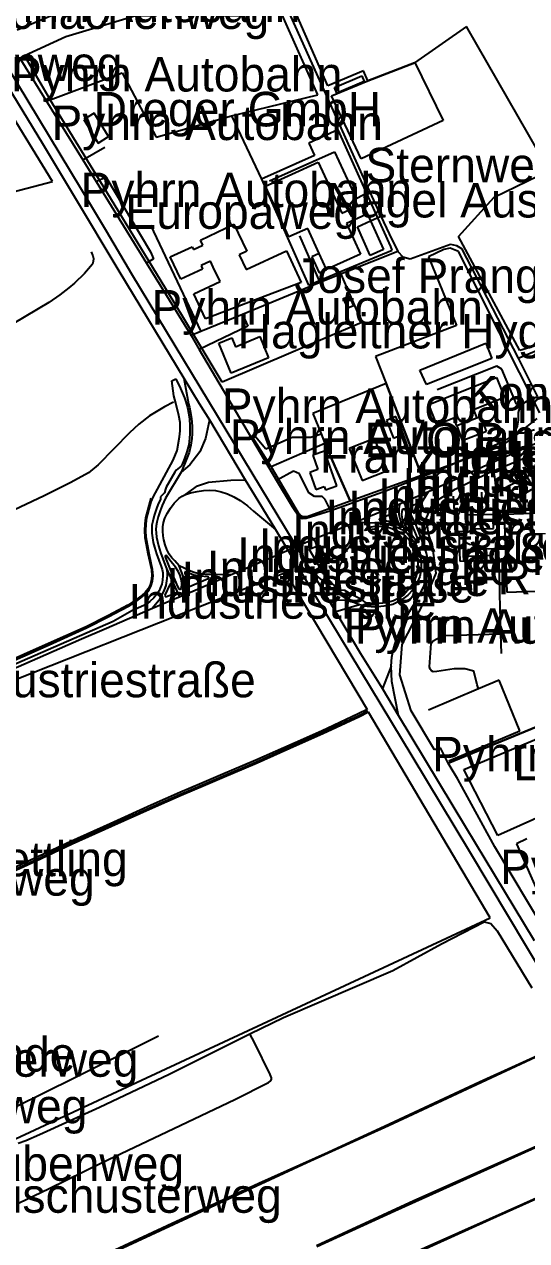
# Model space of a CAD drawing. Extents: x -3657 to 4700, y -7332 to 8131.
# Drawn here: x -472 to 159, y -4230 to -2701 of the extents above; entities that cross this region are included whole.
import ezdxf

# ---------------------------------------------------------------- set-up
doc = ezdxf.new("R2010")
doc.units = 0
for name, color, linetype in [('OSM_BUILDING_GARAGES', 9, 'CONTINUOUS'), ('OSM_BUILDING_INDUSTRIAL', 9, 'CONTINUOUS'), ('OSM_BUILDING_WAREHOUSE', 9, 'CONTINUOUS'), ('OSM_BUILDING_YES', 9, 'CONTINUOUS'), ('OSM_HIGHWAY_CYCLEWAY', 8, 'CONTINUOUS'), ('OSM_HIGHWAY_FOOTWAY', 8, 'CONTINUOUS'), ('OSM_HIGHWAY_MOTORWAY', 8, 'CONTINUOUS'), ('OSM_HIGHWAY_MOTORWAY_LINK', 8, 'CONTINUOUS'), ('OSM_HIGHWAY_SECONDARY', 8, 'CONTINUOUS'), ('OSM_HIGHWAY_SERVICE', 8, 'CONTINUOUS'), ('OSM_HIGHWAY_TRACK', 8, 'CONTINUOUS'), ('OSM_HIGHWAY_UNCLASSIFIED', 8, 'CONTINUOUS'), ('OSM_LABELS', 8, 'CONTINUOUS'), ('OSM_LANDUSE_CONSTRUCTION', 3, 'CONTINUOUS'), ('OSM_LANDUSE_FARMLAND', 3, 'CONTINUOUS'), ('OSM_LANDUSE_FOREST', 3, 'CONTINUOUS'), ('OSM_LANDUSE_GRASS', 3, 'CONTINUOUS'), ('OSM_LANDUSE_INDUSTRIAL', 3, 'CONTINUOUS')]:
    doc.layers.add(name, color=color, linetype=linetype)

msp = doc.modelspace()

# ---------------------------------------------------------------- linework, layer by layer
at = {"layer": 'OSM_BUILDING_GARAGES'}
for p, q in [((-82.395085, -2780.301934), (-48.014722, -2765.646442)), ((-48.014722, -2765.646442), (-45.034029, -2772.662842)), ((-79.414392, -2787.307214), (-82.395085, -2780.301934)), ((-45.034029, -2772.662842), (-79.414392, -2787.307214))]:
    msp.add_line(p, q, dxfattribs=at)
at = {"layer": 'OSM_BUILDING_INDUSTRIAL'}
for p, q in [((24.978134, -3135.714278), (107.76253, -3101.721989)), ((107.76253, -3101.721989), (115.331822, -3120.75856)), ((115.331822, -3120.75856), (33.26795, -3153.42763)), ((33.26795, -3153.42763), (24.978134, -3135.714278)), ((191.487399, -3315.049455), (130.78137, -3317.162159)), ((130.78137, -3317.162159), (134.16404, -3414.757946)), ((134.16404, -3414.757946), (194.877653, -3412.656362))]:
    msp.add_line(p, q, dxfattribs=at)
at = {"layer": 'OSM_BUILDING_WAREHOUSE'}
for p, q in [((80.177844, -3637.281233), (196.356623, -3588.511139)), ((122.969375, -3720.354963), (80.177844, -3637.281233)), ((232.344892, -3671.584868), (122.969375, -3720.354963))]:
    msp.add_line(p, q, dxfattribs=at)
at = {"layer": 'OSM_BUILDING_YES'}
for p, q in [((-384.408337, -2812.492865), (-397.46878, -2820.565617)), ((-366.167707, -2842.026238), (-384.408337, -2812.492865)), ((-397.46878, -2820.565617), (-379.220565, -2850.098989)), ((-379.220565, -2850.098989), (-366.167707, -2842.026238)), ((-168.835192, -2904.484428), (-102.645597, -2874.18381)), ((-102.645597, -2874.18381), (-73.301316, -2938.354402)), ((-139.718444, -2968.154643), (-168.835192, -2904.484428)), ((-73.301316, -2938.354402), (-49.38751, -2927.412822)), ((-49.38751, -2927.412822), (-43.47163, -2940.367031)), ((-43.47163, -2940.367031), (-67.332345, -2951.286372)), ((-250.815635, -2972.179899), (-208.737043, -2952.142573)), ((-208.737043, -2952.142573), (-192.551802, -2986.168221)), ((-115.97908, -2957.290898), (-139.718444, -2968.154643)), ((-101.507928, -2988.936975), (-115.97908, -2957.290898)), ((-67.332345, -2951.286372), (-49.766733, -2989.6931)), ((-288.715188, -2993.295816), (-261.350451, -2980.386085)), ((-261.350451, -2980.386085), (-259.446752, -2984.088876)), ((-259.446752, -2984.088876), (-247.599823, -2978.50689)), ((-247.599823, -2978.50689), (-250.815635, -2972.179899)), ((-275.472718, -3021.383654), (-288.715188, -2993.295816)), ((-192.551802, -2986.168221), (-202.221991, -2990.771691)), ((-202.221991, -2990.771691), (-193.492276, -3009.118854)), ((-193.492276, -3009.118854), (-142.53228, -2985.567768)), ((-142.53228, -2985.567768), (-124.147545, -3025.364433)), ((-101.507928, -2988.936975), (-110.730633, -2993.151262)), ((-110.730633, -2993.151262), (-101.485175, -3013.3665)), ((-92.270054, -3009.141093), (-101.507928, -2988.936975)), ((-92.270054, -3009.141093), (-101.507928, -2988.936975)), ((-49.766733, -2989.6931), (-92.270054, -3009.141093)), ((-248.115566, -3008.473923), (-275.472718, -3021.383654)), ((-238.164753, -2998.555336), (-250.011682, -3004.137321)), ((-250.011682, -3004.137321), (-248.115566, -3008.473923)), ((-234.630394, -3006.205547), (-238.164753, -2998.555336)), ((-226.029615, -3024.285842), (-234.630394, -3006.205547)), ((-101.485175, -3013.3665), (-92.270054, -3009.141093)), ((-259.037191, -3039.541786), (-226.029615, -3024.285842)), ((-124.147545, -3025.364433), (-244.566038, -3070.887636)), ((-244.566038, -3070.887636), (-259.037191, -3039.541786)), ((-70.904626, -3045.601909), (-63.873831, -3042.51069)), ((-65.610672, -3057.610961), (-70.904626, -3045.601909)), ((-58.587461, -3054.519742), (-65.610672, -3057.610961)), ((-63.873831, -3042.51069), (-58.587461, -3054.519742)), ((-227.781625, -3101.744228), (-211.421942, -3094.983576)), ((-212.187973, -3139.528264), (-227.781625, -3101.744228)), ((-211.421942, -3094.983576), (-206.848512, -3106.06971)), ((-206.848512, -3106.06971), (-176.283133, -3093.437967)), ((-176.283133, -3093.437967), (-165.26291, -3120.146988)), ((-165.26291, -3120.146988), (-212.187973, -3139.528264)), ((36.127292, -3178.713356), (121.285625, -3144.954576)), ((121.285625, -3144.954576), (131.213685, -3170.051271)), ((46.199457, -3204.165875), (36.127292, -3178.713356)), ((131.213685, -3170.051271), (92.34332, -3185.451768)), ((-5.405218, -3193.924822), (-17.145964, -3198.761801)), ((3.688551, -3216.052612), (-5.405218, -3193.924822)), ((92.34332, -3185.451768), (96.469267, -3195.881853)), ((101.459843, -3193.935941), (96.469267, -3195.881853)), ((108.536145, -3212.105192), (101.459843, -3193.935941)), ((-17.145964, -3198.761801), (-8.052195, -3220.878472)), ((67.435949, -3195.748419), (46.199457, -3204.165875)), ((71.22818, -3205.722604), (67.435949, -3195.748419)), ((96.469267, -3195.881853), (71.22818, -3205.722604)), ((96.469267, -3195.881853), (71.22818, -3205.722604)), ((71.22818, -3205.722604), (78.304482, -3223.902974)), ((-32.041846, -3221.389969), (-63.691804, -3234.110668)), ((-15.924866, -3261.497979), (-32.041846, -3221.389969)), ((-8.052195, -3220.878472), (3.688551, -3216.052612)), ((78.304482, -3223.902974), (108.536145, -3212.105192)), ((-95.015629, -3237.179648), (-109.683977, -3242.472527)), ((-79.315794, -3280.745821), (-95.015629, -3237.179648)), ((-63.691804, -3234.110668), (-47.574823, -3274.229798)), ((-109.683977, -3242.472527), (-103.161341, -3260.552822)), ((-103.161341, -3260.552822), (-113.468624, -3264.277852)), ((-113.468624, -3264.277852), (-105.838655, -3285.460485)), ((-47.574823, -3274.229798), (-15.924866, -3261.497979)), ((155.392947, -3262.042834), (144.137607, -3268.603335)), ((144.137607, -3268.603335), (151.175987, -3280.690223)), ((168.134842, -3283.925996), (155.392947, -3262.042834)), ((-105.838655, -3285.460485), (-95.205241, -3281.624261)), ((-95.205241, -3281.624261), (-93.650426, -3285.916385)), ((-93.650426, -3285.916385), (-79.315794, -3280.745821)), ((151.175987, -3280.690223), (140.064751, -3287.161768)), ((145.760681, -3296.958041), (168.134842, -3283.925996)), ((140.064751, -3287.161768), (145.760681, -3296.958041)), ((120.997415, -3317.13992), (84.334129, -3317.962763)), ((127.034646, -3317.006486), (120.997415, -3317.13992)), ((127.178751, -3323.155566), (127.034646, -3317.006486)), ((84.334129, -3317.962763), (84.720936, -3335.153498)), ((117.038326, -3323.389075), (121.399392, -3323.289)), ((117.288613, -3334.419612), (117.038326, -3323.389075)), ((121.399392, -3323.289), (127.178751, -3323.155566)), ((81.800919, -3342.55908), (81.065226, -3345.439029)), ((81.065226, -3345.439029), (81.125902, -3347.273745)), ((81.125902, -3347.273745), (82.043621, -3350.109216)), ((84.000413, -3339.612415), (81.800919, -3342.55908)), ((84.720936, -3335.153498), (84.000413, -3339.612415)), ((87.603032, -3337.755459), (84.000413, -3339.612415)), ((84.000413, -3339.612415), (87.603032, -3337.755459)), ((90.902272, -3337.622026), (87.603032, -3337.755459)), ((87.603032, -3337.755459), (90.902272, -3337.622026)), ((90.568556, -3334.942228), (117.288613, -3334.419612)), ((90.902272, -3337.622026), (90.568556, -3334.942228)), ((93.837459, -3338.633899), (90.902272, -3337.622026)), ((96.234149, -3340.657647), (93.837459, -3338.633899)), ((97.144284, -3342.025345), (96.234149, -3340.657647)), ((98.077173, -3344.849696), (97.144284, -3342.025345)), ((97.667612, -3348.975028), (98.077173, -3344.849696)), ((82.043621, -3350.109216), (83.841139, -3352.42207)), ((83.841139, -3352.42207), (87.223809, -3354.312384)), ((116.90939, -3360.127879), (84.774028, -3361.517815)), ((84.774028, -3361.517815), (85.115328, -3369.357058)), ((87.223809, -3354.312384), (91.084299, -3354.523654)), ((91.084299, -3354.523654), (93.882966, -3353.511781)), ((93.882966, -3353.511781), (95.126817, -3352.633341)), ((95.126817, -3352.633341), (97.038102, -3350.353845)), ((97.038102, -3350.353845), (97.667612, -3348.975028)), ((117.250691, -3367.967121), (116.90939, -3360.127879)), ((85.115328, -3369.357058), (117.250691, -3367.967121))]:
    msp.add_line(p, q, dxfattribs=at)
at = {"layer": 'OSM_HIGHWAY_CYCLEWAY'}
for p, q in [((157.531765, -3213.750877), (168.976718, -3210.137042)), ((144.22862, -3212.661167), (150.675412, -3214.106701)), ((150.675412, -3214.106701), (153.147947, -3214.284613)), ((153.147947, -3214.284613), (155.56739, -3214.151179)), ((155.56739, -3214.151179), (157.531765, -3213.750877))]:
    msp.add_line(p, q, dxfattribs=at)
at = {"layer": 'OSM_HIGHWAY_FOOTWAY'}
for p, q in [((69.271389, -3329.160092), (83.037186, -3328.704192)), ((83.037186, -3328.704192), (83.477085, -3338.077925)), ((73.791728, -3338.733975), (69.438247, -3336.43224)), ((83.477085, -3338.077925), (73.791728, -3338.733975)), ((73.791728, -3338.733975), (75.24036, -3375.761885)), ((75.24036, -3375.761885), (124.258733, -3374.33859))]:
    msp.add_line(p, q, dxfattribs=at)
at = {"layer": 'OSM_HIGHWAY_MOTORWAY'}
for p, q in [((-400.396382, -2908.498565), (-516.271782, -2716.620599)), ((-492.79029, -2778.878639), (-449.392002, -2850.7328)), ((-449.392002, -2850.7328), (-409.027499, -2917.872297)), ((-409.027499, -2917.872297), (-353.152772, -3010.564388)), ((-368.890529, -2960.804658), (-400.396382, -2908.498565)), ((-336.884102, -3014.723078), (-368.890529, -2960.804658)), ((-353.152772, -3010.564388), (-271.490876, -3145.788538)), ((-196.700503, -3247.098236), (-336.884102, -3014.723078)), ((-271.490876, -3145.788538), (-252.302189, -3177.601407)), ((-252.302189, -3177.601407), (-239.363098, -3197.950078)), ((-239.363098, -3197.950078), (-194.576853, -3273.406955)), ((-110.996089, -3389.160874), (-196.700503, -3247.098236)), ((-194.576853, -3273.406955), (-178.702576, -3299.482166)), ((-178.702576, -3299.482166), (-156.442182, -3335.942982)), ((-156.442182, -3335.942982), (-88.553668, -3448.839191)), ((-95.379683, -3414.702349), (-110.996089, -3389.160874)), ((-89.501726, -3424.609817), (-95.379683, -3414.702349)), ((-80.605153, -3439.387622), (-89.501726, -3424.609817)), ((-49.023455, -3491.927225), (-80.605153, -3439.387622)), ((-88.553668, -3448.839191), (14.739111, -3620.379605)), ((-22.174462, -3535.726907), (-49.023455, -3491.927225)), ((-2.07564, -3569.585762), (-22.174462, -3535.726907)), ((82.597287, -3710.136149), (-2.07564, -3569.585762)), ((14.739111, -3620.379605), (87.421005, -3740.648037)), ((119.040624, -3770.426039), (82.597287, -3710.136149)), ((87.421005, -3740.648037), (183.402363, -3901.080077)), ((168.794691, -3852.732523), (119.040624, -3770.426039))]:
    msp.add_line(p, q, dxfattribs=at)
at = {"layer": 'OSM_HIGHWAY_MOTORWAY_LINK'}
for p, q in [((-271.490876, -3145.788538), (-265.66601, -3178.035067)), ((-265.66601, -3178.035067), (-264.414574, -3182.060323)), ((-264.414574, -3182.060323), (-263.06454, -3188.70978)), ((-263.06454, -3188.70978), (-261.919286, -3196.104242)), ((-261.919286, -3196.104242), (-261.191178, -3205.889396)), ((-261.191178, -3205.889396), (-261.191178, -3215.552235)), ((-261.615908, -3221.345491), (-262.768746, -3229.718469)), ((-261.191178, -3215.552235), (-261.615908, -3221.345491)), ((-265.074422, -3238.958767), (-268.19922, -3247.498538)), ((-262.768746, -3229.718469), (-265.074422, -3238.958767)), ((-270.785521, -3253.814409), (-274.919053, -3263.577324)), ((-268.19922, -3247.498538), (-270.785521, -3253.814409)), ((-274.919053, -3263.577324), (-294.46421, -3296.424305)), ((-254.911244, -3287.895654), (-246.962728, -3286.650271)), ((-246.962728, -3286.650271), (-239.545125, -3286.216611)), ((-239.545125, -3286.216611), (-231.793805, -3286.961617)), ((-294.46421, -3296.424305), (-298.848028, -3305.786918)), ((-283.671521, -3302.617863), (-278.005929, -3297.046997)), ((-278.005929, -3297.046997), (-273.576603, -3293.989136)), ((-273.576603, -3293.989136), (-269.663021, -3291.998747)), ((-269.663021, -3291.998747), (-263.185891, -3289.874924)), ((-263.185891, -3289.874924), (-254.911244, -3287.895654)), ((-231.793805, -3286.961617), (-224.884361, -3288.44051)), ((-224.884361, -3288.44051), (-216.700727, -3291.06471)), ((-216.700727, -3291.06471), (-208.949408, -3294.634067)), ((-208.949408, -3294.634067), (-200.811281, -3299.226417)), ((-200.811281, -3299.226417), (-191.634082, -3305.898113)), ((10.309786, -3309.834413), (6.267268, -3300.69419)), ((25.554553, -3304.441459), (35.755654, -3287.851176)), ((-301.328147, -3312.247343), (-303.815851, -3319.808598)), ((-298.848028, -3305.786918), (-301.328147, -3312.247343)), ((-295.503281, -3321.665554), (-292.719784, -3315.872298)), ((-292.719784, -3315.872298), (-288.525576, -3309.056049)), ((-288.525576, -3309.056049), (-283.671521, -3302.617863)), ((-191.634082, -3305.898113), (-184.208895, -3312.714362)), ((-184.208895, -3312.714362), (-156.442182, -3335.942982)), ((-0.960724, -3307.043421), (-1.484052, -3310.023445)), ((-1.484052, -3310.023445), (-1.332362, -3316.884172)), ((-1.332362, -3316.884172), (-0.369136, -3322.18817)), ((-0.126433, -3303.462944), (-0.960724, -3307.043421)), ((19.441477, -3328.137098), (10.309786, -3309.834413)), ((21.064552, -3318.607693), (21.982272, -3313.314815)), ((21.982272, -3313.314815), (23.218539, -3309.311797)), ((23.218539, -3309.311797), (25.554553, -3304.441459)), ((-306.371814, -3331.228317), (-306.660024, -3335.865146)), ((-305.401003, -3326.469174), (-306.371814, -3331.228317)), ((-303.815851, -3319.808598), (-305.401003, -3326.469174)), ((-298.142673, -3337.977849), (-297.990984, -3332.462581)), ((-297.990984, -3332.462581), (-297.020173, -3326.969552)), ((-297.020173, -3326.969552), (-295.503281, -3321.665554)), ((-55.341312, -3326.369099), (-39.383605, -3326.958432)), ((-39.383605, -3326.958432), (-28.644008, -3327.481048)), ((-28.644008, -3327.481048), (-20.392114, -3327.925828)), ((-20.392114, -3327.925828), (-15.325694, -3328.937702)), ((-15.325694, -3328.937702), (-8.947162, -3330.72794)), ((-8.947162, -3330.72794), (-1.878444, -3333.552291)), ((-0.369136, -3322.18817), (1.549733, -3327.870231)), ((1.549733, -3327.870231), (7.056052, -3337.833296)), ((19.441477, -3328.137098), (21.064552, -3318.607693)), ((25.418033, -3343.181772), (19.441477, -3328.137098)), ((-306.660024, -3335.865146), (-306.462828, -3340.012717)), ((-306.462828, -3340.012717), (-305.87124, -3345.63918)), ((-305.87124, -3345.63918), (-304.892844, -3351.043253)), ((-297.573839, -3343.982375), (-298.142673, -3337.977849)), ((-296.830562, -3348.952789), (-297.573839, -3343.982375)), ((-1.878444, -3333.552291), (7.056052, -3337.833296)), ((7.056052, -3337.833296), (17.113048, -3350.598474)), ((30.408608, -3356.81427), (25.418033, -3343.181772)), ((-304.892844, -3351.043253), (-303.550394, -3356.391729)), ((-303.550394, -3356.391729), (-301.017184, -3364.564556)), ((-295.275747, -3355.046271), (-296.830562, -3348.952789)), ((-292.803213, -3360.961841), (-295.275747, -3355.046271)), ((-290.0273, -3366.832933), (-292.803213, -3360.961841)), ((17.113048, -3350.598474), (24.697509, -3364.653512)), ((33.139015, -3365.531952), (30.408608, -3356.81427)), ((-301.017184, -3364.564556), (-294.911693, -3380.532148)), ((-286.64463, -3371.302969), (-290.0273, -3366.832933)), ((-283.12544, -3375.039118), (-286.64463, -3371.302969)), ((-277.49777, -3381.57738), (-283.12544, -3375.039118)), ((24.697509, -3364.653512), (26.783236, -3375.617332)), ((26.783236, -3375.617332), (26.563287, -3385.591517)), ((35.027545, -3373.704779), (33.139015, -3365.531952)), ((35.66464, -3380.865733), (35.027545, -3373.704779)), ((-294.911693, -3380.532148), (-293.516152, -3384.935467)), ((-293.516152, -3384.935467), (-292.62877, -3389.594534)), ((-293.516152, -3384.935467), (-290.687148, -3390.539691)), ((-292.62877, -3389.594534), (-292.522588, -3393.975614)), ((-290.687148, -3390.539691), (-280.45571, -3413.256815)), ((-271.134407, -3384.568524), (-277.49777, -3381.57738)), ((-272.385843, -3394.409275), (-277.49777, -3381.57738)), ((-263.428594, -3388.015566), (-271.134407, -3384.568524)), ((-257.414116, -3390.072672), (-263.428594, -3388.015566)), ((-251.134182, -3391.495968), (-257.414116, -3390.072672)), ((-244.778403, -3392.218735), (-251.134182, -3391.495968)), ((-237.353216, -3392.263213), (-244.778403, -3392.218735)), ((-213.014679, -3392.830307), (-237.353216, -3392.263213)), ((-95.880258, -3401.225524), (-110.996089, -3389.160874)), ((26.563287, -3385.591517), (24.879536, -3395.020847)), ((33.700265, -3396.455261), (34.837934, -3390.817678)), ((34.837934, -3390.817678), (35.406769, -3386.169731)), ((35.406769, -3386.169731), (35.66464, -3380.865733)), ((-294.350443, -3406.1181), (-296.421001, -3411.700086)), ((-293.205189, -3400.402681), (-294.350443, -3406.1181)), ((-292.522588, -3393.975614), (-293.205189, -3400.402681)), ((-271.51363, -3397.900795), (-272.385843, -3394.409275)), ((-270.944795, -3401.459033), (-271.51363, -3397.900795)), ((-270.52765, -3404.917195), (-270.944795, -3401.459033)), ((-270.262193, -3408.519911), (-270.52765, -3404.917195)), ((-270.451805, -3411.789042), (-270.262193, -3408.519911)), ((-81.871758, -3412.70084), (-95.880258, -3401.225524)), ((21.034214, -3403.838604), (16.142237, -3411.477696)), ((24.879536, -3395.020847), (21.034214, -3403.838604)), ((25.903438, -3415.380638), (29.354368, -3408.353118)), ((29.354368, -3408.353118), (32.069606, -3401.903813)), ((32.069606, -3401.903813), (33.700265, -3396.455261)), ((-301.426745, -3421.885541), (-303.209094, -3424.887804)), ((-298.036491, -3415.447355), (-301.426745, -3421.885541)), ((-296.421001, -3411.700086), (-298.036491, -3415.447355)), ((-280.45571, -3413.256815), (-277.00478, -3420.428887)), ((-272.454103, -3418.505215), (-271.028224, -3414.980336)), ((-271.028224, -3414.980336), (-270.451805, -3411.789042)), ((-64.215132, -3424.854446), (-81.871758, -3412.70084)), ((10.013992, -3418.193869), (1.276692, -3424.665414)), ((16.142237, -3411.477696), (10.013992, -3418.193869)), ((12.243824, -3438.486944), (22.096039, -3422.408157)), ((22.096039, -3422.408157), (25.903438, -3415.380638)), ((-303.209094, -3424.887804), (-310.793555, -3434.850869)), ((-50.707206, -3430.492028), (-64.215132, -3424.854446)), ((-40.726055, -3432.515776), (-50.707206, -3430.492028)), ((-31.814313, -3433.30526), (-40.726055, -3432.515776)), ((-20.467958, -3432.348984), (-31.814313, -3433.30526)), ((-8.939577, -3429.980532), (-20.467958, -3432.348984)), ((1.276692, -3424.665414), (-8.939577, -3429.980532)), ((1.875865, -3458.468672), (12.243824, -3438.486944)), ((-4.108275, -3472.301321), (1.875865, -3458.468672)), ((-8.150793, -3485.711429), (-4.108275, -3472.301321)), ((-11.176993, -3507.461157), (-10.191013, -3496.463978)), ((-10.191013, -3496.463978), (-8.150793, -3485.711429)), ((-10.137922, -3526.686759), (-11.176993, -3507.461157)), ((-2.07564, -3569.585762), (-10.137922, -3526.686759))]:
    msp.add_line(p, q, dxfattribs=at)
at = {"layer": 'OSM_HIGHWAY_SECONDARY'}
for p, q in [((148.650361, -3120.614007), (186.587837, -3104.424025)), ((148.650361, -3120.614007), (172.8903, -3168.994919)), ((113.572227, -3252.457831), (176.720453, -3224.603502)), ((35.755654, -3287.851176), (113.572227, -3252.457831)), ((-0.126433, -3303.462944), (6.267268, -3300.69419)), ((6.267268, -3300.69419), (10.264279, -3298.94843)), ((10.264279, -3298.94843), (35.755654, -3287.851176)), ((-55.341312, -3326.369099), (-11.601723, -3308.222087)), ((-11.601723, -3308.222087), (-0.126433, -3303.462944)), ((-75.523563, -3334.519687), (-55.341312, -3326.369099)), ((-112.080667, -3349.286373), (-75.523563, -3334.519687)), ((-159.051236, -3369.724001), (-112.080667, -3349.286373)), ((-196.412293, -3385.702712), (-172.619838, -3375.717407)), ((-172.619838, -3375.717407), (-159.051236, -3369.724001)), ((-260.167275, -3413.212337), (-213.014679, -3392.830307)), ((-213.014679, -3392.830307), (-196.412293, -3385.702712)), ((-310.793555, -3434.850869), (-282.336656, -3422.708383)), ((-282.336656, -3422.708383), (-277.00478, -3420.428887)), ((-277.00478, -3420.428887), (-272.454103, -3418.505215)), ((-272.454103, -3418.505215), (-260.167275, -3413.212337)), ((-371.893976, -3461.015036), (-310.793555, -3434.850869)), ((-400.358459, -3473.435509), (-371.893976, -3461.015036)), ((-489.999208, -3512.520526), (-400.358459, -3473.435509))]:
    msp.add_line(p, q, dxfattribs=at)
at = {"layer": 'OSM_HIGHWAY_SERVICE'}
for p, q in [((-398.651955, -2871.314981), (-370.688046, -2855.202836)), ((-164.170748, -2897.679298), (-82.175136, -2861.296318)), ((-82.175136, -2861.296318), (-55.121362, -2919.707013)), ((-381.814451, -2898.535499), (-369.831002, -2892.442017)), ((-369.831002, -2892.442017), (-313.478454, -2986.668598)), ((-55.121362, -2919.707013), (-38.177676, -2911.122765)), ((-46.983235, -2926.423187), (-36.956577, -2947.750374)), ((-53.60447, -2955.389465), (-36.956577, -2947.750374)), ((-36.956577, -2947.750374), (-24.207098, -2941.901521)), ((-36.956577, -2947.750374), (-20.832013, -2983.833127)), ((-313.478454, -2953.299001), (-250.239215, -3086.933063)), ((-37.563334, -2991.316546), (-53.60447, -2955.389465)), ((-126.324286, -2966.731348), (-100.726729, -3025.253238)), ((-309.815159, -2995.430758), (-318.393185, -3001.068341)), ((-313.478454, -2986.668598), (-309.815159, -2995.430758)), ((-2.834086, -2986.524045), (-100.726729, -3025.253238)), ((-20.832013, -2983.833127), (-37.563334, -2991.316546)), ((-101.644448, -3025.620181), (-198.096044, -3065.416845)), ((-100.726729, -3025.253238), (-101.644448, -3025.620181)), ((-198.096044, -3065.416845), (-250.239215, -3086.933063)), ((-198.096044, -3065.416845), (-191.315535, -3080.294726)), ((-250.239215, -3086.933063), (-262.465367, -3091.981313)), ((-191.315535, -3080.294726), (-252.233929, -3109.394439)), ((121.801368, -3130.710506), (46.533173, -3160.22164)), ((127.906859, -3134.168668), (121.801368, -3130.710506)), ((146.42053, -3178.335293), (127.906859, -3134.168668)), ((153.640937, -3178.168501), (146.42053, -3178.335293)), ((-239.363098, -3197.950078), (-244.528116, -3221.467805)), ((-244.528116, -3221.467805), (-251.551327, -3238.24712)), ((-251.551327, -3238.24712), (-264.232547, -3254.726208)), ((-264.232547, -3254.726208), (-274.919053, -3263.577324)), ((113.572227, -3252.457831), (116.954897, -3261.787086)), ((-133.908747, -3262.598809), (-155.395526, -3274.196439)), ((-126.384961, -3265.656669), (-133.908747, -3262.598809)), ((-114.477357, -3289.830446), (-126.384961, -3265.656669)), ((116.954897, -3261.787086), (118.866181, -3269.826479)), ((118.866181, -3269.826479), (120.997415, -3288.885289)), ((120.997415, -3288.885289), (174.498206, -3261.520218)), ((-269.663021, -3291.998747), (-254.342409, -3280.912613)), ((-254.342409, -3280.912613), (-240.751054, -3276.275785)), ((-240.751054, -3276.275785), (-212.741638, -3273.662704)), ((-212.741638, -3273.662704), (-194.576853, -3273.406955)), ((-107.272119, -3294.256004), (-114.477357, -3289.830446)), ((-97.708113, -3294.456155), (-107.272119, -3294.256004)), ((-94.143416, -3298.225663), (-97.708113, -3294.456155)), ((-86.83958, -3312.347419), (-94.143416, -3298.225663)), ((68.505358, -3312.881154), (67.28426, -3293.744508)), ((86.617052, -3312.391897), (85.995126, -3289.474622)), ((103.492478, -3311.935998), (102.680941, -3288.86305)), ((120.997415, -3288.885289), (120.671283, -3311.546815)), ((51.235539, -3314.482361), (50.401249, -3303.718692)), ((68.505358, -3312.881154), (51.235539, -3314.482361)), ((51.235539, -3314.482361), (52.433884, -3336.287686)), ((86.617052, -3312.391897), (68.505358, -3312.881154)), ((69.271389, -3329.160092), (68.505358, -3312.881154)), ((103.492478, -3311.935998), (86.617052, -3312.391897)), ((120.671283, -3311.546815), (103.492478, -3311.935998)), ((120.671283, -3311.546815), (120.997415, -3317.13992)), ((120.997415, -3317.13992), (121.399392, -3323.289)), ((69.438247, -3336.43224), (69.271389, -3329.160092)), ((121.399392, -3323.289), (124.258733, -3374.33859)), ((124.258733, -3374.33859), (125.032348, -3416.603782)), ((125.032348, -3416.603782), (126.443058, -3467.130757)), ((-64.215132, -3424.854446), (-89.501726, -3424.609817)), ((-50.707206, -3430.492028), (-80.605153, -3439.387622)), ((51.068681, -3470.533321), (56.044088, -3469.176743)), ((56.044088, -3469.176743), (126.443058, -3467.130757)), ((126.443058, -3467.130757), (127.12566, -3491.526924)), ((37.052597, -3508.417433), (39.085232, -3478.906299)), ((39.085232, -3478.906299), (41.459169, -3475.626049)), ((41.459169, -3475.626049), (46.320808, -3473.024088)), ((46.320808, -3473.024088), (51.068681, -3470.533321)), ((-11.176993, -3507.461157), (-22.174462, -3535.726907)), ((37.841381, -3511.241784), (37.052597, -3508.417433)), ((39.767834, -3513.621355), (37.841381, -3511.241784)), ((41.572936, -3514.633229), (39.767834, -3513.621355)), ((46.093275, -3514.410839), (41.572936, -3514.633229)), ((67.906185, -3511.019394), (46.093275, -3514.410839)), ((81.247253, -3510.908199), (67.906185, -3511.019394)), ((92.5481, -3513.95494), (81.247253, -3510.908199)), ((97.1367, -3531.090078), (92.5481, -3513.95494)), ((98.646007, -3535.982655), (97.1367, -3531.090078)), ((124.493852, -3525.330181), (98.646007, -3535.982655)), ((150.576814, -3588.811365), (124.493852, -3525.330181)), ((98.646007, -3535.982655), (35.641887, -3562.880708)), ((61.140846, -3626.450848), (150.576814, -3588.811365)), ((159.44305, -3724.780521), (146.170242, -3730.696091)), ((146.170242, -3730.696091), (188.408108, -3825.701037))]:
    msp.add_line(p, q, dxfattribs=at)
at = {"layer": 'OSM_HIGHWAY_TRACK'}
for p, q in [((-387.95028, -2986.979944), (-386.160348, -2991.88364)), ((-386.160348, -2991.88364), (-385.303303, -2995.330683)), ((-385.303303, -2995.330683), (-385.34881, -2999.011235)), ((-386.221023, -3002.247007), (-396.596566, -3013.855758)), ((-385.34881, -2999.011235), (-386.221023, -3002.247007)), ((-409.004745, -3026.165036), (-416.270659, -3032.080606)), ((-396.596566, -3013.855758), (-409.004745, -3026.165036)), ((-427.617013, -3041.020678), (-441.291797, -3050.505605)), ((-416.270659, -3032.080606), (-427.617013, -3041.020678)), ((-441.291797, -3050.505605), (-485.539545, -3076.758728)), ((-284.710592, -3175.855646), (-296.102453, -3181.559946)), ((-314.81332, -3192.957426), (-328.04062, -3203.343032)), ((-296.102453, -3181.559946), (-314.81332, -3192.957426)), ((-328.04062, -3203.343032), (-339.842042, -3214.495883)), ((-339.842042, -3214.495883), (-379.417761, -3254.337026)), ((-379.417761, -3254.337026), (-391.287443, -3264.433525)), ((-391.287443, -3264.433525), (-413.555422, -3276.753923)), ((-413.555422, -3276.753923), (-447.169755, -3293.344206)), ((-447.169755, -3293.344206), (-558.395881, -3345.739255)), ((-313.190245, -3296.557739), (-319.697713, -3320.987265)), ((-320.71403, -3328.726431), (-321.062916, -3337.488592)), ((-319.697713, -3320.987265), (-320.71403, -3328.726431)), ((-321.062916, -3337.488592), (-320.448574, -3345.839331)), ((-320.448574, -3345.839331), (-316.648759, -3366.176883)), ((-316.648759, -3366.176883), (-312.378707, -3386.125253)), ((-311.70369, -3393.875539), (-312.515228, -3400.391562)), ((-312.378707, -3386.125253), (-311.70369, -3393.875539)), ((-314.001782, -3405.46205), (-316.588083, -3410.565897)), ((-312.515228, -3400.391562), (-314.001782, -3405.46205)), ((-332.045216, -3424.409666), (-341.814002, -3430.714418)), ((-324.377325, -3418.894397), (-332.045216, -3424.409666)), ((-320.312054, -3415.024814), (-324.377325, -3418.894397)), ((-316.588083, -3410.565897), (-320.312054, -3415.024814)), ((-341.814002, -3430.714418), (-367.244701, -3444.157885)), ((-367.244701, -3444.157885), (-394.503255, -3457.990534)), ((-394.503255, -3457.990534), (-441.496578, -3479.162048)), ((-441.496578, -3479.162048), (-531.000806, -3518.647366)), ((-97.943231, -3591.001905), (-51.56425, -3569.530165)), ((-51.56425, -3569.530165), (-40.536443, -3563.92594)), ((-130.799118, -3605.757472), (-97.943231, -3591.001905)), ((-180.333235, -3627.740709), (-130.799118, -3605.757472)), ((-224.785763, -3646.677205), (-180.333235, -3627.740709)), ((-248.176242, -3656.551314), (-224.785763, -3646.677205)), ((-311.953978, -3684.327807), (-275.844357, -3668.349096)), ((-275.844357, -3668.349096), (-248.176242, -3656.551314)), ((-363.422132, -3707.434113), (-311.953978, -3684.327807)), ((-412.857652, -3729.728695), (-363.422132, -3707.434113)), ((-458.933254, -3751.300511), (-412.857652, -3729.728695)), ((-501.959904, -3771.04873), (-458.933254, -3751.300511)), ((52.145675, -3856.479792), (105.843661, -3828.947928)), ((105.843661, -3828.947928), (114.186569, -3830.949437)), ((114.186569, -3830.949437), (122.256436, -3840.067421)), ((122.256436, -3840.067421), (165.609217, -3911.910463)), ((-8.909239, -3890.171855), (52.145675, -3856.479792)), ((-146.574797, -3949.116286), (-8.909239, -3890.171855)), ((-188.767156, -3969.687347), (-146.574797, -3949.116286)), ((-303.626239, -3972.711849), (-409.611502, -4025.229213)), ((-290.209327, -4020.447831), (-188.767156, -3969.687347)), ((-182.692003, -3980.717884), (-188.767156, -3969.687347)), ((-162.957234, -4020.925969), (-182.692003, -3980.717884)), ((207.407183, -3981.340575), (99.844352, -4030.54433)), ((-377.559568, -4061.979136), (-290.209327, -4020.447831)), ((-409.611502, -4025.229213), (-483.051842, -4061.867941)), ((-207.50836, -4052.271819), (-165.19465, -4031.00023)), ((-165.19465, -4031.00023), (-162.449075, -4028.865287)), ((-161.53894, -4024.795553), (-162.957234, -4020.925969)), ((-162.449075, -4028.865287), (-161.432757, -4026.519074)), ((-161.432757, -4026.519074), (-161.53894, -4024.795553)), ((99.844352, -4030.54433), (-13.26272, -4083.261845)), ((-452.842932, -4096.327249), (-377.559568, -4061.979136)), ((-284.308616, -4088.810472), (-207.50836, -4052.271819)), ((-470.3327, -4103.699473), (-452.842932, -4096.327249)), ((-375.170463, -4131.720594), (-284.308616, -4088.810472)), ((-13.26272, -4083.261845), (-90.434614, -4118.733027)), ((-479.737432, -4107.024201), (-470.3327, -4103.699473)), ((17.454348, -4179.356501), (178.775842, -4107.591295)), ((-90.434614, -4118.733027), (-177.23119, -4157.773566)), ((112.586247, -4202.207058), (292.284891, -4121.145957)), ((-440.639534, -4163.933764), (-375.170463, -4131.720594)), ((-177.23119, -4157.773566), (-280.850102, -4205.66522)), ((-506.859466, -4195.691036), (-440.639534, -4163.933764)), ((-104.807169, -4235.543297), (17.454348, -4179.356501)), ((-6.823512, -4255.335994), (112.586247, -4202.207058)), ((-280.850102, -4205.66522), (-376.361224, -4250.143191))]:
    msp.add_line(p, q, dxfattribs=at)
at = {"layer": 'OSM_HIGHWAY_UNCLASSIFIED'}
for p, q in [((-182.94229, -2590.058534), (-38.177676, -2911.122765)), ((-395.201026, -2672.009195), (-481.110219, -2708.247621)), ((-478.683192, -2741.950804), (-398.651955, -2871.314981)), ((-398.651955, -2871.314981), (-381.814451, -2898.535499)), ((-381.814451, -2898.535499), (-318.393185, -3001.068341)), ((-38.177676, -2911.122765), (-35.780986, -2916.437882)), ((-35.780986, -2916.437882), (-24.207098, -2941.901521)), ((-24.207098, -2941.901521), (-13.535761, -2964.040431)), ((-13.535761, -2964.040431), (-2.834086, -2986.524045)), ((12.880918, -2995.797702), (63.378262, -2977.305985)), ((63.378262, -2977.305985), (70.87171, -2978.662563)), ((70.87171, -2978.662563), (77.356424, -2982.721178)), ((-2.834086, -2986.524045), (3.453433, -2993.028948)), ((3.453433, -2993.028948), (12.880918, -2995.797702)), ((77.356424, -2982.721178), (148.650361, -3120.614007)), ((-318.393185, -3001.068341), (-302.071424, -3027.454897)), ((-302.071424, -3027.454897), (-262.465367, -3091.981313)), ((-262.465367, -3091.981313), (-252.233929, -3109.394439)), ((-252.233929, -3109.394439), (-155.395526, -3274.196439)), ((153.640937, -3178.168501), (150.243098, -3182.849807)), ((158.836293, -3174.999445), (153.640937, -3178.168501)), ((172.8903, -3168.994919), (158.836293, -3174.999445)), ((148.620023, -3188.954409), (148.354567, -3198.528292)), ((150.243098, -3182.849807), (148.620023, -3188.954409)), ((147.201729, -3205.789321), (144.22862, -3212.661167)), ((148.354567, -3198.528292), (147.201729, -3205.789321)), ((133.80757, -3222.868861), (126.177602, -3226.83852)), ((137.486034, -3220.344736), (133.80757, -3222.868861)), ((140.754937, -3217.097845), (137.486034, -3220.344736)), ((144.22862, -3212.661167), (140.754937, -3217.097845)), ((126.177602, -3226.83852), (53.859763, -3259.396395)), ((53.859763, -3259.396395), (-16.865339, -3287.239604)), ((-155.395526, -3274.196439), (-135.516653, -3306.932226)), ((-16.865339, -3287.239604), (-86.83958, -3312.347419)), ((-135.516653, -3306.932226), (-126.749015, -3319.797479)), ((-86.83958, -3312.347419), (-117.973794, -3322.065855)), ((-122.327275, -3322.277126), (-126.749015, -3319.797479)), ((-117.973794, -3322.065855), (-122.327275, -3322.277126))]:
    msp.add_line(p, q, dxfattribs=at)
at = {"layer": 'OSM_LANDUSE_CONSTRUCTION'}
for p, q in [((-40.589534, -2771.862239), (18.197626, -2749.26743)), ((18.197626, -2749.26743), (18.584433, -2749.011681)), ((18.584433, -2749.011681), (54.056959, -2821.644207)), ((-85.99012, -2790.654181), (-40.589534, -2771.862239)), ((-48.682155, -2869.791611), (-85.99012, -2790.654181)), ((54.056959, -2821.644207), (-48.682155, -2869.791611))]:
    msp.add_line(p, q, dxfattribs=at)
at = {"layer": 'OSM_LANDUSE_FARMLAND'}
for p, q in [((-436.612185, -2898.546619), (-539.700184, -2730.275336)), ((-501.793046, -2915.726235), (-436.612185, -2898.546619)), ((-758.997299, -3633.778593), (-143.753378, -3389.750207)), ((-143.753378, -3389.750207), (-41.469332, -3562.068985)), ((-41.469332, -3562.068985), (-52.466801, -3567.66209)), ((-52.466801, -3567.66209), (-98.80786, -3589.111591)), ((-50.752713, -3571.186969), (-97.177201, -3592.680948)), ((-39.694568, -3565.571625), (-50.752713, -3571.186969)), ((113.420538, -3823.710647), (-39.694568, -3565.571625)), ((-98.80786, -3589.111591), (-131.640993, -3603.867158)), ((-131.640993, -3603.867158), (-181.159941, -3625.839275)), ((-130.048256, -3607.447635), (-179.597542, -3629.441991)), ((-97.177201, -3592.680948), (-130.048256, -3607.447635)), ((-181.159941, -3625.839275), (-225.589716, -3644.764652)), ((-179.597542, -3629.441991), (-224.065239, -3648.378487)), ((-225.589716, -3644.764652), (-248.987779, -3654.638761)), ((-224.065239, -3648.378487), (-247.455718, -3658.252597)), ((-276.671063, -3666.447663), (-312.795853, -3682.437493)), ((-248.987779, -3654.638761), (-276.671063, -3666.447663)), ((-247.455718, -3658.252597), (-275.108664, -3670.050378)), ((-312.795853, -3682.437493), (-364.271592, -3705.543799)), ((-275.108664, -3670.050378), (-311.203116, -3686.01797)), ((-311.203116, -3686.01797), (-362.663686, -3709.124276)), ((-364.271592, -3705.543799), (-413.72228, -3727.838382)), ((-362.663686, -3709.124276), (-412.084037, -3731.407739)), ((-413.72228, -3727.838382), (-459.805467, -3749.421317)), ((-412.084037, -3731.407739), (-458.159639, -3752.979555)), ((-459.805467, -3749.421317), (-502.832117, -3769.169536)), ((-458.159639, -3752.979555), (-501.178704, -3772.727774)), ((-616.356335, -4163.455626), (113.420538, -3823.710647)), ((205.321457, -3982.597078), (-14.582416, -4085.218876)), ((-14.582416, -4085.218876), (-117.093996, -4131.82067)), ((-6.588394, -4192.321829), (178.055318, -4108.769961)), ((178.055318, -4108.769961), (115.771721, -4136.279586)), ((290.60114, -4123.136346), (113.041315, -4203.230052)), ((113.041315, -4203.230052), (290.60114, -4123.136346)), ((-117.093996, -4131.82067), (-439.145395, -4280.899708)), ((115.771721, -4136.279586), (-6.588394, -4192.321829)), ((-140.150759, -4317.182612), (113.041315, -4203.230052)), ((-6.588394, -4192.321829), (-104.321763, -4237.088907)), ((-104.321763, -4237.088907), (-6.588394, -4192.321829)), ((113.041315, -4203.230052), (-6.368445, -4256.358987))]:
    msp.add_line(p, q, dxfattribs=at)
at = {"layer": 'OSM_LANDUSE_FOREST'}
for p, q in [((-103.115834, -2789.408798), (-188.774741, -2597.197248)), ((-90.768331, -2778.233708), (-172.286122, -2590.992571)), ((-327.919269, -2688.844107), (-420.017383, -2716.587241)), ((83.53776, -2703.744227), (18.197626, -2749.26743)), ((187.520726, -2884.558297), (83.53776, -2703.744227)), ((-420.017383, -2716.587241), (-472.008866, -2740.360716)), ((-472.008866, -2740.360716), (-439.592878, -2795.746909)), ((18.197626, -2749.26743), (-40.589534, -2771.862239)), ((-439.592878, -2795.746909), (-349.208852, -2761.665664)), ((-349.208852, -2761.665664), (-306.576594, -2842.582212)), ((-45.883488, -2759.441766), (-90.768331, -2778.233708)), ((-40.589534, -2771.862239), (-45.883488, -2759.441766)), ((-211.672229, -2816.062222), (-103.115834, -2789.408798)), ((-306.576594, -2842.582212), (-211.672229, -2816.062222)), ((118.198749, -2917.994611), (187.520726, -2884.558297)), ((73.632454, -2967.543071), (118.198749, -2917.994611)), ((150.675412, -3111.006765), (73.632454, -2967.543071)), ((202.977858, -3094.705589), (150.675412, -3111.006765)), ((-185.028017, -3220.644963), (-181.569502, -3218.821366)), ((-161.96367, -3256.87227), (-185.028017, -3220.644963)), ((-181.569502, -3218.821366), (-168.546982, -3234.488731)), ((-168.546982, -3234.488731), (-135.387717, -3219.83324)), ((-135.387717, -3219.83324), (-111.997238, -3219.83324)), ((-111.997238, -3219.83324), (-99.262927, -3215.596713)), ((-99.262927, -3215.596713), (-94.333028, -3227.894872)), ((-94.333028, -3227.894872), (-161.96367, -3256.87227))]:
    msp.add_line(p, q, dxfattribs=at)
at = {"layer": 'OSM_LANDUSE_GRASS'}
for p, q in [((-286.538448, -3148.790801), (-281.775406, -3146.455708)), ((-284.096251, -3167.716178), (-286.538448, -3148.790801)), ((-281.775406, -3146.455708), (-275.958124, -3158.46476)), ((-275.958124, -3158.46476), (-270.876535, -3170.373736)), ((-281.858835, -3176.87864), (-284.096251, -3167.716178)), ((-277.793564, -3192.345854), (-281.858835, -3176.87864)), ((-270.876535, -3170.373736), (-269.04868, -3175.155118)), ((-269.04868, -3175.155118), (-267.114642, -3182.683015)), ((-276.367685, -3201.508316), (-277.793564, -3192.345854)), ((-267.114642, -3182.683015), (-265.787361, -3189.199038)), ((-265.787361, -3189.199038), (-264.672445, -3196.426708)), ((-276.367685, -3211.882803), (-276.367685, -3201.508316)), ((-264.672445, -3196.426708), (-263.959506, -3205.989471)), ((-263.959506, -3205.989471), (-263.959506, -3215.45216)), ((-280.175084, -3236.334567), (-276.982026, -3219.210548)), ((-276.982026, -3219.210548), (-276.367685, -3211.882803)), ((-264.369067, -3221.056384), (-265.483983, -3229.195853)), ((-263.959506, -3215.45216), (-264.369067, -3221.056384)), ((-285.051893, -3248.743921), (-280.175084, -3236.334567)), ((-267.721399, -3238.147044), (-270.777937, -3246.497783)), ((-265.483983, -3229.195853), (-267.721399, -3238.147044)), ((-310.141291, -3295.134444), (-285.051893, -3248.743921)), ((-274.926637, -3256.105025), (-281.252078, -3261.053199)), ((-273.318731, -3252.70246), (-274.926637, -3256.105025)), ((-270.777937, -3246.497783), (-273.318731, -3252.70246)), ((-282.981335, -3263.799714), (-293.758855, -3282.72509)), ((-281.252078, -3261.053199), (-282.981335, -3263.799714)), ((-294.471794, -3284.960108), (-296.102453, -3289.541339)), ((-293.758855, -3282.72509), (-294.471794, -3284.960108)), ((-318.135314, -3321.29861), (-312.788268, -3301.239046)), ((-312.788268, -3301.239046), (-310.141291, -3295.134444)), ((-301.024769, -3297.925437), (-303.732421, -3303.707573)), ((-296.102453, -3289.541339), (-301.085444, -3294.834218)), ((-301.085444, -3294.834218), (-301.024769, -3297.925437)), ((-306.326307, -3310.468224), (-308.920193, -3318.363064)), ((-303.732421, -3303.707573), (-306.326307, -3310.468224)), ((-6.793175, -3314.693632), (-26.330747, -3322.84422)), ((-5.678259, -3314.815946), (-6.793175, -3314.693632)), ((-5.177684, -3316.639543), (-5.678259, -3314.815946)), ((-3.69113, -3321.787868), (-5.177684, -3316.639543)), ((2.391608, -3312.225104), (2.042723, -3317.340071)), ((2.042723, -3317.340071), (2.732909, -3322.577352)), ((3.506524, -3310.390388), (2.391608, -3312.225104)), ((5.759109, -3310.379269), (3.506524, -3310.390388)), ((7.101559, -3311.524576), (5.759109, -3310.379269)), ((13.616611, -3326.224546), (7.101559, -3311.524576)), ((14.337135, -3306.943345), (14.246121, -3307.743949)), ((14.246121, -3307.743949), (16.984112, -3315.004978)), ((14.913554, -3306.365132), (14.337135, -3306.943345)), ((21.102474, -3303.629737), (14.913554, -3306.365132)), ((16.984112, -3315.004978), (17.583284, -3315.505355)), ((17.583284, -3315.505355), (18.167288, -3315.060575)), ((18.167288, -3315.060575), (18.804383, -3312.514211)), ((18.804383, -3312.514211), (19.600751, -3309.600904)), ((19.600751, -3309.600904), (20.488133, -3306.798792)), ((20.488133, -3306.798792), (21.79266, -3304.007799)), ((21.610633, -3303.674214), (21.102474, -3303.629737)), ((21.79266, -3304.007799), (21.610633, -3303.674214)), ((-319.470179, -3337.466353), (-319.128878, -3328.859865)), ((-319.128878, -3328.859865), (-318.135314, -3321.29861)), ((-311.643015, -3330.527789), (-311.969147, -3335.831787)), ((-310.588775, -3325.323867), (-311.643015, -3330.527789)), ((-308.920193, -3318.363064), (-310.588775, -3325.323867)), ((-41.818217, -3333.696845), (-33.54357, -3332.017801)), ((-33.54357, -3332.017801), (-26.732723, -3331.506305)), ((-26.732723, -3331.506305), (-19.231691, -3331.884367)), ((-26.330747, -3322.84422), (-26.338331, -3323.600345)), ((-26.338331, -3323.600345), (-21.28708, -3324.089603)), ((-21.28708, -3324.089603), (-16.774326, -3324.712295)), ((-19.231691, -3331.884367), (-12.216064, -3333.518933)), ((-16.774326, -3324.712295), (-12.966926, -3325.501779)), ((-12.966926, -3325.501779), (-8.886486, -3326.613728)), ((-8.886486, -3326.613728), (-5.701012, -3327.65896)), ((-5.701012, -3327.65896), (-2.727903, -3328.826507)), ((-1.893612, -3327.747916), (-3.69113, -3321.787868)), ((-2.727903, -3328.826507), (-1.916366, -3328.915463)), ((-1.916366, -3328.915463), (-1.893612, -3327.747916)), ((2.732909, -3322.577352), (5.106845, -3328.526281)), ((5.106845, -3328.526281), (9.164532, -3334.953347)), ((24.212104, -3351.365719), (13.616611, -3326.224546)), ((-318.871006, -3345.63918), (-319.470179, -3337.466353)), ((-315.08636, -3365.865537), (-318.871006, -3345.63918)), ((-311.969147, -3335.831787), (-311.756782, -3340.424138)), ((-311.756782, -3340.424138), (-311.127271, -3346.384186)), ((-311.127271, -3346.384186), (-310.080616, -3352.166322)), ((-44.412103, -3337.266202), (-41.818217, -3333.696845)), ((-31.966002, -3335.431486), (-44.412103, -3337.266202)), ((-28.47715, -3335.153498), (-31.966002, -3335.431486)), ((-31.435089, -3354.256787), (-23.706523, -3346.29523)), ((-23.706523, -3346.29523), (-28.47715, -3335.153498)), ((-12.216064, -3333.518933), (-0.005082, -3339.011962)), ((-0.005082, -3339.011962), (6.707167, -3343.993495)), ((6.707167, -3343.993495), (13.320817, -3350.820863)), ((9.164532, -3334.953347), (17.5757, -3345.939406)), ((17.5757, -3345.939406), (21.830583, -3351.977291)), ((-310.080616, -3352.166322), (-308.662321, -3357.826144)), ((-308.662321, -3357.826144), (-306.030513, -3366.299197)), ((-114.029874, -3360.383627), (-101.212134, -3355.624484)), ((-95.720984, -3392.029703), (-114.029874, -3360.383627)), ((-101.212134, -3355.624484), (-95.076305, -3368.578693)), ((-69.387734, -3364.720229), (-63.251905, -3356.525163)), ((-63.251905, -3356.525163), (-53.255585, -3359.260558)), ((-53.255585, -3359.260558), (-42.341545, -3358.12637)), ((-42.341545, -3358.12637), (-31.435089, -3354.256787)), ((13.320817, -3350.820863), (17.992845, -3359.060407)), ((17.992845, -3359.060407), (21.352762, -3368.834441)), ((21.830583, -3351.977291), (24.212104, -3351.365719)), ((-310.801139, -3385.880624), (-315.08636, -3365.865537)), ((-306.030513, -3366.299197), (-299.925022, -3382.277908)), ((-293.713348, -3368.233989), (-295.465359, -3369.279221)), ((-295.465359, -3369.279221), (-288.692435, -3386.236448)), ((-289.04132, -3374.549861), (-293.713348, -3368.233989)), ((-282.147044, -3383.200826), (-289.04132, -3374.549861)), ((-95.076305, -3368.578693), (-90.525628, -3374.038364)), ((-90.525628, -3374.038364), (-80.756842, -3371.314088)), ((-80.756842, -3371.314088), (-69.387734, -3364.720229)), ((21.352762, -3368.834441), (22.475262, -3376.97391)), ((22.475262, -3376.97391), (21.967103, -3384.913228)), ((-310.952829, -3400.714027), (-310.103369, -3393.908897)), ((-310.103369, -3393.908897), (-310.801139, -3385.880624)), ((-299.925022, -3382.277908), (-298.673586, -3386.236448)), ((-298.673586, -3386.236448), (-297.922724, -3390.161628)), ((-297.831711, -3393.753225), (-298.453636, -3399.602078)), ((-297.922724, -3390.161628), (-297.831711, -3393.753225)), ((-288.692435, -3386.236448), (-281.684392, -3402.248517)), ((-278.294138, -3388.927365), (-282.147044, -3383.200826)), ((-276.307009, -3393.831061), (-278.294138, -3388.927365)), ((-274.441232, -3399.32409), (-276.307009, -3393.831061)), ((-268.358494, -3389.272069), (-270.345623, -3389.160874)), ((-270.345623, -3389.160874), (-270.231856, -3390.79544)), ((-270.231856, -3390.79544), (-267.77449, -3397.811839)), ((-258.90067, -3393.364042), (-268.358494, -3389.272069)), ((-250.60327, -3394.653903), (-258.90067, -3393.364042)), ((-84.533904, -3404.650327), (-95.720984, -3392.029703)), ((21.967103, -3384.913228), (20.237846, -3394.06457)), ((-315.253218, -3411.444337), (-312.515228, -3406.051383)), ((-312.515228, -3406.051383), (-310.952829, -3400.714027)), ((-299.469954, -3404.661447), (-301.350901, -3409.720816)), ((-298.453636, -3399.602078), (-299.469954, -3404.661447)), ((-289.276438, -3404.939434), (-295.351592, -3418.149391)), ((-288.578668, -3404.472415), (-289.276438, -3404.939434)), ((-287.524428, -3405.873472), (-288.578668, -3404.472415)), ((-283.55017, -3414.290928), (-287.524428, -3405.873472)), ((-281.684392, -3402.248517), (-279.462145, -3407.508037)), ((-279.462145, -3407.508037), (-277.945253, -3410.321269)), ((-274.668766, -3409.264917), (-274.084762, -3404.238906)), ((-274.084762, -3404.238906), (-274.441232, -3399.32409)), ((-267.77449, -3397.811839), (-266.727834, -3404.939434)), ((-266.727834, -3404.939434), (-266.378949, -3406.929823)), ((-266.378949, -3406.929823), (-265.673594, -3407.630351)), ((-265.673594, -3407.630351), (-264.39182, -3407.396842)), ((-264.39182, -3407.396842), (-241.137862, -3397.57833)), ((-241.956984, -3395.476746), (-250.60327, -3394.653903)), ((-240.31874, -3395.710255), (-241.956984, -3395.476746)), ((-241.137862, -3397.57833), (-240.083622, -3396.644293)), ((-240.083622, -3396.644293), (-240.31874, -3395.710255)), ((-74.567921, -3411.978073), (-84.533904, -3404.650327)), ((16.779331, -3403.126957), (11.894938, -3409.743055)), ((20.237846, -3394.06457), (16.779331, -3403.126957)), ((-331.150249, -3425.721766), (-323.361007, -3420.117542)), ((-323.361007, -3420.117542), (-319.151631, -3416.114524)), ((-319.151631, -3416.114524), (-315.253218, -3411.444337)), ((-309.276663, -3421.729868), (-314.381005, -3426.355577)), ((-305.810564, -3417.493341), (-309.276663, -3421.729868)), ((-302.716104, -3412.889871), (-305.810564, -3417.493341)), ((-301.350901, -3409.720816), (-302.716104, -3412.889871)), ((-295.351592, -3418.149391), (-294.881355, -3419.906271)), ((-294.881355, -3419.906271), (-293.485814, -3419.906271)), ((-293.485814, -3419.906271), (-284.60441, -3416.87065)), ((-284.60441, -3416.87065), (-284.134173, -3415.580789)), ((-284.134173, -3415.580789), (-283.55017, -3414.290928)), ((-277.945253, -3410.321269), (-275.836773, -3411.132992)), ((-275.836773, -3411.132992), (-274.668766, -3409.264917)), ((-69.478748, -3412.48957), (-74.567921, -3411.978073)), ((-61.643999, -3416.970725), (-69.478748, -3412.48957)), ((-48.219502, -3423.987125), (-61.643999, -3416.970725)), ((-42.318792, -3427.856709), (-48.219502, -3423.987125)), ((-1.635741, -3422.052333), (-8.347989, -3425.621691)), ((4.773129, -3417.982599), (-1.635741, -3422.052333)), ((11.894938, -3409.743055), (4.773129, -3417.982599)), ((-366.509008, -3445.57006), (-341.010049, -3432.093235)), ((-336.800673, -3437.842013), (-360.327672, -3451.27436)), ((-341.010049, -3432.093235), (-331.150249, -3425.721766)), ((-321.0705, -3430.881211), (-336.800673, -3437.842013)), ((-317.467881, -3428.890821), (-321.0705, -3430.881211)), ((-314.381005, -3426.355577), (-317.467881, -3428.890821)), ((-37.3358, -3428.468281), (-42.318792, -3427.856709)), ((-25.640561, -3428.979777), (-37.3358, -3428.468281)), ((-16.888093, -3427.956784), (-25.640561, -3428.979777)), ((-8.347989, -3425.621691), (-16.888093, -3427.956784)), ((-360.327672, -3451.27436), (-543.674441, -3531.457022)), ((-393.813069, -3459.424948), (-366.509008, -3445.57006)), ((-440.844314, -3480.618701), (-393.813069, -3459.424948)), ((-530.348543, -3520.10402), (-440.844314, -3480.618701))]:
    msp.add_line(p, q, dxfattribs=at)
at = {"layer": 'OSM_LANDUSE_INDUSTRIAL'}
for p, q in [((-439.592878, -2795.746909), (-349.208852, -2761.665664)), ((-349.208852, -2761.665664), (-306.576594, -2842.582212)), ((-382.337779, -2889.161767), (-439.592878, -2795.746909)), ((-306.576594, -2842.582212), (-211.672229, -2816.062222)), ((-211.672229, -2816.062222), (-174.227744, -2895.399802)), ((-82.706048, -2835.732605), (-114.583539, -2850.187945)), ((-77.806486, -2833.530945), (-82.706048, -2835.732605)), ((-37.677101, -2922.609201), (-77.806486, -2833.530945)), ((-114.583539, -2850.187945), (-107.446561, -2865.933147)), ((-107.446561, -2865.933147), (-174.227744, -2895.399802)), ((-310.58119, -3006.672565), (-382.337779, -2889.161767)), ((-174.227744, -2895.399802), (-114.9931, -3028.533488)), ((-174.227744, -2895.399802), (-114.9931, -3028.533488)), ((-11.685152, -2980.319368), (-37.677101, -2922.609201)), ((-9.758699, -2984.589253), (-11.685152, -2980.319368)), ((-75.440134, -3012.021041), (-9.758699, -2984.589253)), ((55.073277, -2983.955442), (35.793576, -2992.97335)), ((35.793576, -2992.97335), (71.099244, -3079.605318)), ((63.211404, -2982.131845), (55.073277, -2983.955442)), ((73.33666, -2986.590762), (63.211404, -2982.131845)), ((175.711719, -3189.332471), (73.33666, -2986.590762)), ((-273.106366, -3067.585146), (-310.58119, -3006.672565)), ((-114.9931, -3028.533488), (-75.440134, -3012.021041)), ((-114.9931, -3028.533488), (-75.440134, -3012.021041)), ((-75.440134, -3012.021041), (-48.11332, -3075.724615)), ((-223.473651, -3150.625517), (-273.106366, -3067.585146)), ((-48.11332, -3075.724615), (-223.473651, -3150.625517)), ((71.099244, -3079.605318), (-30.767657, -3118.501303)), ((-30.767657, -3118.501303), (-17.578279, -3152.426875)), ((-17.578279, -3152.426875), (-109.547457, -3189.921805)), ((-17.578279, -3152.426875), (27.025939, -3267.591461)), ((27.025939, -3267.591461), (-17.578279, -3152.426875)), ((-109.547457, -3189.921805), (-99.262927, -3215.596713)), ((143.030275, -3219.82212), (172.200114, -3196.215437)), ((-99.262927, -3215.596713), (-94.333028, -3227.894872)), ((127.967535, -3230.619148), (143.030275, -3219.82212)), ((-94.333028, -3227.894872), (-161.96367, -3256.87227)), ((-94.333028, -3227.894872), (-62.667901, -3299.860228)), ((-62.667901, -3299.860228), (-94.333028, -3227.894872)), ((27.025939, -3267.591461), (127.967535, -3230.619148)), ((112.040166, -3264.177777), (196.887535, -3229.396003)), ((-161.96367, -3256.87227), (-126.635249, -3316.91753)), ((-62.667901, -3299.860228), (27.025939, -3267.591461)), ((69.407909, -3285.126901), (112.040166, -3264.177777)), ((41.64878, -3302.417712), (69.407909, -3285.126901)), ((-116.464486, -3319.363819), (-62.667901, -3299.860228)), ((-126.635249, -3316.91753), (-121.910129, -3319.397177)), ((33.260366, -3320.987265), (41.64878, -3302.417712)), ((-121.910129, -3319.397177), (-116.464486, -3319.363819)), ((35.748069, -3341.169144), (33.260366, -3320.987265)), ((40.837243, -3356.035905), (35.748069, -3341.169144)), ((45.516856, -3390.839917), (40.837243, -3356.035905)), ((31.273237, -3425.032357), (45.516856, -3390.839917)), ((2.588804, -3480.196161), (31.273237, -3425.032357)), ((-0.255369, -3518.669605), (2.588804, -3480.196161)), ((13.935158, -3563.825865), (-0.255369, -3518.669605)), ((43.158088, -3612.951783), (13.935158, -3563.825865)), ((60.693363, -3629.631022), (206.087487, -3569.563523)), ((206.087487, -3569.563523), (60.693363, -3629.631022)), ((50.674289, -3610.082954), (43.158088, -3612.951783)), ((60.693363, -3629.631022), (50.674289, -3610.082954)), ((63.165897, -3633.533964), (60.693363, -3629.631022)), ((72.540291, -3649.479317), (63.165897, -3633.533964)), ((119.192313, -3734.810304), (72.540291, -3649.479317)), ((183.409948, -3841.868779), (119.192313, -3734.810304))]:
    msp.add_line(p, q, dxfattribs=at)

# ---------------------------------------------------------------- texts
at = {"layer": 'OSM_LABELS'}
for s, p in [('Pyhrn Autobahn', (-541.607676, -2698.151122)), ('Schachenweg', (-529.013677, -2706.668653)), ('Schachenweg', (-713.430334, -2772.235574)), ('Pyhrn Autobahn', (-488.922291, -2785.28285)), ('Dreger GmbH', (-384.946834, -2829.149865)), ('Pyhrn Autobahn', (-437.945715, -2846.320659)), ('Sternweg', (-43.473114, -2899.378348)), ('Pyhrn Autobahn', (-401.311692, -2930.672256)), ('Nagel Austria', (-92.238452, -2943.624115)), ('Europaweg', (-345.076788, -2957.929095)), ('Josef Prangl Straße', (-132.940504, -3038.533172)), ('Pyhrn Autobahn', (-312.321824, -3078.176463)), ('Hagleitner Hygiene Österreich GmbH', (-203.938246, -3108.236423)), ('Konrad Wittwar GmbH', (84.308005, -3186.28573)), ('Pyhrn Autobahn', (-223.941239, -3201.942666)), ('Pyhrn Autobahn', (-213.912607, -3240.82964)), ('EVO Bus', (-44.585029, -3245.067816)), ('Franz Hahn DAF', (-100.558185, -3264.522481)), ('Industriestraße', (39.020731, -3265.238257)), ('Industriestraße', (74.663941, -3270.154504)), ('Shell', (149.247367, -3280.934852)), ('Industriestraße', (21.010411, -3294.270277)), ('Industriestraße', (-27.734193, -3314.915248)), ('Industriestraße', (3.070417, -3302.078567)), ('Industriestraße', (-65.432438, -3330.444393)), ('Industriestraße', (-93.802115, -3341.90303)), ('Industriestraße', (-135.565952, -3359.505187)), ('Industriestraße', (-177.677258, -3377.839924)), ('Industriestraße', (-204.713486, -3389.266509)), ('Industriestraße', (-242.731084, -3405.675425)), ('Industriestraße', (-274.729441, -3419.467051)), ('FRIKUS Transportlogistik', (87.232115, -3417.422918)), ('Industriestraße', (-293.898373, -3427.641738)), ('Industriestraße', (-341.343765, -3447.932953)), ('Pyhrn Autobahn', (-70.88521, -3478.181557)), ('Pyhrn Autobahn', (-56.560292, -3479.388874)), ('Industriestraße', (-568.467983, -3546.706234)), ('Pyhrn Autobahn', (40.260824, -3639.860956)), ('Lagermax Logistics', (142.405316, -3651.002687)), ('Kindergarten Zettling', (-881.054036, -3771.576288)), ('Pyhrn Autobahn', (125.695347, -3781.434724)), ('Kindergartenweg', (-822.623346, -3796.02867)), ('An der Linde', (-737.119921, -4017.306574)), ('Leibnitzerweg', (-686.866773, -4023.628984)), ('Herzogweg', (-686.520187, -4082.361166)), ('Traubenweg', (-593.970797, -4154.487755)), ('Neuschusterweg', (-580.9369, -4194.606885))]:
    msp.add_text(s, height=43.418293, dxfattribs=at).set_placement(p)

doc.saveas('drawing.dxf')
